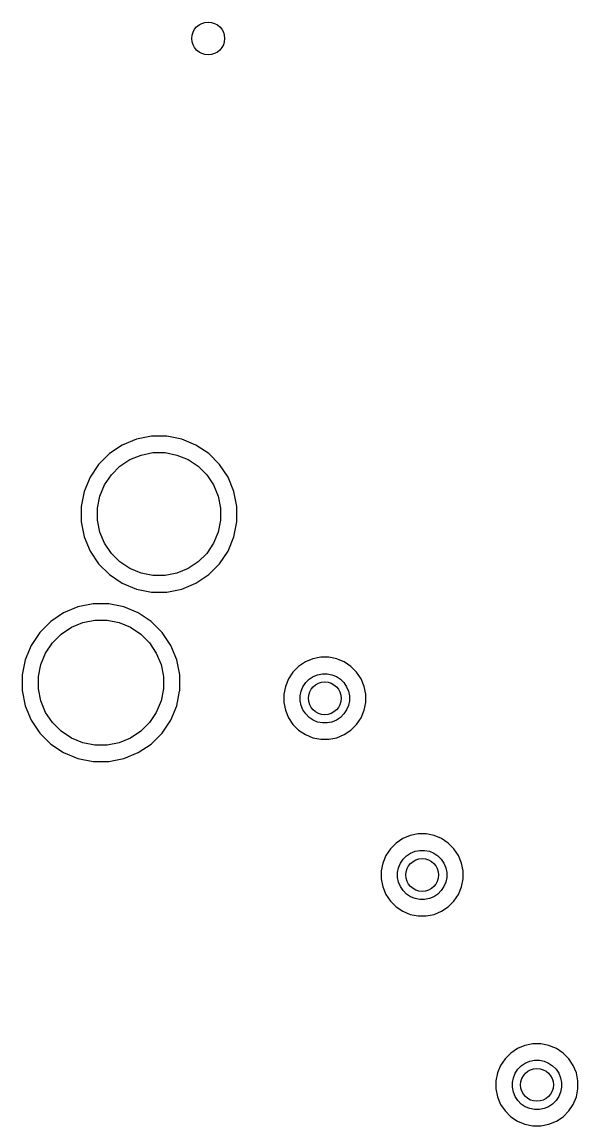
# Model space of a CAD drawing. Extents: x 76.5 to 170.2, y -170.2 to -83.1.
# Drawn here: x 143.05 to 149.83, y -116.17 to -102.71 of the extents above; entities that cross this region are included whole.
import ezdxf

# ---------------------------------------------------------------- set-up
doc = ezdxf.new("R2010")
doc.units = 0
doc.header["$MEASUREMENT"] = 0
doc.layers.add('BLACK', color=7, linetype='CONTINUOUS')

msp = doc.modelspace()

# ---------------------------------------------------------------- linework, layer by layer
at = {"layer": 'BLACK', "linetype": 'CONTINUOUS'}
for p, q in [((144.446, -107.792), (144.273, -107.864)), ((144.63, -107.756), (144.446, -107.792)), ((144.817, -107.756), (144.63, -107.756)), ((145, -107.792), (144.817, -107.756)), ((145.173, -107.864), (145, -107.792)), ((144.273, -107.864), (144.118, -107.968)), ((145.329, -107.968), (145.173, -107.864)), ((144.118, -107.968), (143.985, -108.1)), ((144.245, -108.123), (144.368, -108.041)), ((144.368, -108.041), (144.504, -107.985)), ((144.504, -107.985), (144.649, -107.956)), ((144.649, -107.956), (144.797, -107.956)), ((144.797, -107.956), (144.942, -107.985)), ((144.942, -107.985), (145.078, -108.041)), ((145.078, -108.041), (145.201, -108.123)), ((145.461, -108.1), (145.329, -107.968)), ((143.985, -108.1), (143.881, -108.256)), ((144.141, -108.228), (144.245, -108.123)), ((145.201, -108.123), (145.306, -108.228)), ((145.565, -108.256), (145.461, -108.1)), ((143.881, -108.256), (143.81, -108.429)), ((144.002, -108.487), (144.058, -108.35)), ((144.058, -108.35), (144.141, -108.228)), ((145.306, -108.228), (145.388, -108.35)), ((145.388, -108.35), (145.444, -108.487)), ((145.637, -108.429), (145.565, -108.256)), ((143.81, -108.429), (143.773, -108.612)), ((143.973, -108.632), (144.002, -108.487)), ((145.444, -108.487), (145.473, -108.632)), ((145.673, -108.612), (145.637, -108.429)), ((143.773, -108.612), (143.773, -108.799)), ((145.673, -108.799), (145.673, -108.612)), ((143.973, -108.78), (143.973, -108.632)), ((145.473, -108.632), (145.473, -108.78)), ((143.773, -108.799), (143.81, -108.983)), ((144.002, -108.924), (143.973, -108.78)), ((145.473, -108.78), (145.444, -108.924)), ((145.637, -108.983), (145.669, -108.819)), ((145.669, -108.819), (145.673, -108.799)), ((145.669, -108.819), (145.669, -108.819)), ((143.81, -108.983), (143.881, -109.156)), ((144.058, -109.061), (144.002, -108.924)), ((145.444, -108.924), (145.388, -109.061)), ((145.565, -109.156), (145.637, -108.983)), ((143.881, -109.156), (143.985, -109.311)), ((144.141, -109.184), (144.058, -109.061)), ((145.388, -109.061), (145.306, -109.184)), ((145.461, -109.311), (145.565, -109.156)), ((144.245, -109.288), (144.141, -109.184)), ((144.368, -109.37), (144.245, -109.288)), ((145.201, -109.288), (145.078, -109.37)), ((145.306, -109.184), (145.201, -109.288)), ((143.985, -109.311), (144.118, -109.444)), ((144.504, -109.427), (144.368, -109.37)), ((144.649, -109.456), (144.504, -109.427)), ((144.942, -109.427), (144.797, -109.456)), ((145.078, -109.37), (144.942, -109.427)), ((145.329, -109.444), (145.461, -109.311)), ((144.118, -109.444), (144.273, -109.548)), ((144.273, -109.548), (144.446, -109.619)), ((144.797, -109.456), (144.649, -109.456)), ((145, -109.619), (145.173, -109.548)), ((145.173, -109.548), (145.329, -109.444)), ((144.446, -109.619), (144.63, -109.656)), ((144.63, -109.656), (144.817, -109.656)), ((144.817, -109.656), (145, -109.619)), ((143.919, -109.8), (143.733, -109.837)), ((144.109, -109.8), (143.919, -109.8)), ((144.295, -109.837), (144.109, -109.8)), ((143.558, -109.909), (143.401, -110.014)), ((143.733, -109.837), (143.558, -109.909)), ((144.47, -109.909), (144.295, -109.837)), ((144.627, -110.014), (144.47, -109.909)), ((143.401, -110.014), (143.267, -110.148)), ((143.528, -110.17), (143.653, -110.086)), ((143.653, -110.086), (143.792, -110.029)), ((143.792, -110.029), (143.939, -110)), ((143.939, -110), (144.089, -110)), ((144.089, -110), (144.236, -110.029)), ((144.236, -110.029), (144.375, -110.086)), ((144.375, -110.086), (144.5, -110.17)), ((144.761, -110.148), (144.627, -110.014)), ((143.267, -110.148), (143.162, -110.306)), ((143.422, -110.276), (143.528, -110.17)), ((144.5, -110.17), (144.606, -110.276)), ((144.867, -110.306), (144.761, -110.148)), ((143.162, -110.306), (143.089, -110.481)), ((143.339, -110.401), (143.422, -110.276)), ((144.606, -110.276), (144.689, -110.401)), ((144.939, -110.481), (144.867, -110.306)), ((143.089, -110.481), (143.052, -110.667)), ((143.281, -110.539), (143.339, -110.401)), ((144.689, -110.401), (144.747, -110.539)), ((144.976, -110.667), (144.939, -110.481)), ((146.599, -110.471), (146.508, -110.509)), ((146.695, -110.452), (146.599, -110.471)), ((146.794, -110.452), (146.695, -110.452)), ((146.89, -110.471), (146.794, -110.452)), ((146.928, -110.487), (146.89, -110.471)), ((146.981, -110.509), (146.928, -110.487)), ((143.252, -110.687), (143.281, -110.539)), ((144.747, -110.539), (144.776, -110.687)), ((146.356, -110.633), (146.301, -110.715)), ((146.426, -110.564), (146.356, -110.633)), ((146.508, -110.509), (146.426, -110.564)), ((147.063, -110.564), (146.981, -110.509)), ((147.133, -110.633), (147.063, -110.564)), ((147.188, -110.715), (147.133, -110.633)), ((143.052, -110.667), (143.052, -110.856)), ((143.252, -110.837), (143.252, -110.687)), ((144.776, -110.687), (144.776, -110.837)), ((144.976, -110.856), (144.976, -110.667)), ((146.301, -110.715), (146.264, -110.806)), ((146.479, -110.81), (146.512, -110.761)), ((146.512, -110.761), (146.553, -110.719)), ((146.553, -110.719), (146.602, -110.686)), ((146.602, -110.686), (146.657, -110.664)), ((146.657, -110.664), (146.715, -110.652)), ((146.715, -110.652), (146.774, -110.652)), ((146.774, -110.652), (146.832, -110.664)), ((146.832, -110.664), (146.887, -110.686)), ((146.887, -110.686), (146.936, -110.719)), ((146.936, -110.719), (146.978, -110.761)), ((146.978, -110.761), (147.01, -110.81)), ((147.225, -110.806), (147.188, -110.715)), ((143.052, -110.856), (143.089, -111.042)), ((143.281, -110.984), (143.252, -110.837)), ((144.776, -110.837), (144.747, -110.984)), ((144.939, -111.042), (144.974, -110.866)), ((144.974, -110.866), (144.976, -110.856)), ((144.974, -110.866), (144.974, -110.866)), ((146.264, -110.806), (146.245, -110.903)), ((146.245, -110.903), (146.245, -111.001)), ((146.445, -110.923), (146.456, -110.865)), ((146.456, -110.865), (146.479, -110.81)), ((147.01, -110.81), (147.033, -110.865)), ((147.033, -110.865), (147.045, -110.923)), ((147.245, -110.903), (147.225, -110.806)), ((147.245, -111.001), (147.245, -110.903)), ((143.089, -111.042), (143.162, -111.217)), ((143.339, -111.123), (143.281, -110.984)), ((144.747, -110.984), (144.689, -111.123)), ((144.867, -111.217), (144.939, -111.042)), ((146.245, -111.001), (146.264, -111.098)), ((146.445, -110.982), (146.445, -110.923)), ((146.456, -111.04), (146.445, -110.982)), ((146.479, -111.094), (146.456, -111.04)), ((147.033, -111.04), (147.01, -111.094)), ((147.045, -110.982), (147.033, -111.04)), ((147.045, -110.923), (147.045, -110.982)), ((147.225, -111.098), (147.245, -111.001)), ((143.422, -111.247), (143.339, -111.123)), ((144.689, -111.123), (144.606, -111.247)), ((146.264, -111.098), (146.301, -111.189)), ((146.512, -111.143), (146.479, -111.094)), ((146.553, -111.185), (146.512, -111.143)), ((146.978, -111.143), (146.936, -111.185)), ((147.01, -111.094), (146.978, -111.143)), ((147.188, -111.189), (147.225, -111.098)), ((143.162, -111.217), (143.267, -111.375)), ((143.528, -111.354), (143.422, -111.247)), ((144.606, -111.247), (144.5, -111.354)), ((144.761, -111.375), (144.867, -111.217)), ((146.301, -111.189), (146.356, -111.271)), ((146.356, -111.271), (146.426, -111.341)), ((146.602, -111.218), (146.553, -111.185)), ((146.657, -111.241), (146.602, -111.218)), ((146.715, -111.252), (146.657, -111.241)), ((146.774, -111.252), (146.715, -111.252)), ((146.832, -111.241), (146.774, -111.252)), ((146.887, -111.218), (146.832, -111.241)), ((146.936, -111.185), (146.887, -111.218)), ((147.063, -111.341), (147.133, -111.271)), ((147.133, -111.271), (147.188, -111.189)), ((143.267, -111.375), (143.401, -111.509)), ((143.653, -111.437), (143.528, -111.354)), ((143.792, -111.494), (143.653, -111.437)), ((144.375, -111.437), (144.236, -111.494)), ((144.5, -111.354), (144.375, -111.437)), ((144.627, -111.509), (144.761, -111.375)), ((146.426, -111.341), (146.508, -111.395)), ((146.508, -111.395), (146.599, -111.433)), ((146.599, -111.433), (146.695, -111.452)), ((146.794, -111.452), (146.89, -111.433)), ((146.89, -111.433), (146.981, -111.395)), ((146.981, -111.395), (147.063, -111.341)), ((143.401, -111.509), (143.558, -111.614)), ((143.939, -111.524), (143.792, -111.494)), ((144.089, -111.524), (143.939, -111.524)), ((144.236, -111.494), (144.089, -111.524)), ((144.47, -111.614), (144.627, -111.509)), ((146.695, -111.452), (146.794, -111.452)), ((143.558, -111.614), (143.733, -111.687)), ((143.733, -111.687), (143.919, -111.724)), ((144.109, -111.724), (144.295, -111.687)), ((144.295, -111.687), (144.47, -111.614)), ((143.919, -111.724), (144.109, -111.724)), ((147.787, -112.625), (147.696, -112.663)), ((147.884, -112.606), (147.787, -112.625)), ((147.982, -112.606), (147.884, -112.606)), ((148.079, -112.625), (147.982, -112.606)), ((148.17, -112.663), (148.079, -112.625)), ((147.545, -112.787), (147.49, -112.869)), ((147.614, -112.717), (147.545, -112.787)), ((147.696, -112.663), (147.614, -112.717)), ((148.252, -112.717), (148.17, -112.663)), ((148.321, -112.787), (148.252, -112.717)), ((148.376, -112.869), (148.321, -112.787)), ((147.49, -112.869), (147.452, -112.96)), ((147.667, -112.964), (147.7, -112.914)), ((147.7, -112.914), (147.742, -112.873)), ((147.742, -112.873), (147.791, -112.84)), ((147.791, -112.84), (147.846, -112.817)), ((147.846, -112.817), (147.904, -112.806)), ((147.904, -112.806), (147.963, -112.806)), ((147.963, -112.806), (148.021, -112.817)), ((148.021, -112.817), (148.075, -112.84)), ((148.075, -112.84), (148.124, -112.873)), ((148.124, -112.873), (148.166, -112.914)), ((148.166, -112.914), (148.199, -112.964)), ((148.414, -112.96), (148.376, -112.869)), ((147.452, -112.96), (147.433, -113.056)), ((147.433, -113.056), (147.433, -113.155)), ((147.633, -113.076), (147.645, -113.018)), ((147.645, -113.018), (147.667, -112.964)), ((148.199, -112.964), (148.222, -113.018)), ((148.222, -113.018), (148.233, -113.076)), ((148.433, -113.056), (148.414, -112.96)), ((148.433, -113.155), (148.433, -113.056)), ((147.433, -113.155), (147.452, -113.252)), ((147.633, -113.135), (147.633, -113.076)), ((147.645, -113.193), (147.633, -113.135)), ((147.667, -113.248), (147.645, -113.193)), ((148.222, -113.193), (148.199, -113.248)), ((148.233, -113.135), (148.222, -113.193)), ((148.233, -113.076), (148.233, -113.135)), ((148.414, -113.252), (148.433, -113.155)), ((147.452, -113.252), (147.49, -113.343)), ((147.7, -113.297), (147.667, -113.248)), ((147.742, -113.339), (147.7, -113.297)), ((148.166, -113.297), (148.124, -113.339)), ((148.199, -113.248), (148.166, -113.297)), ((148.376, -113.343), (148.414, -113.252)), ((147.49, -113.343), (147.545, -113.424)), ((147.545, -113.424), (147.614, -113.494)), ((147.791, -113.372), (147.742, -113.339)), ((147.846, -113.394), (147.791, -113.372)), ((147.904, -113.406), (147.846, -113.394)), ((147.963, -113.406), (147.904, -113.406)), ((148.021, -113.394), (147.963, -113.406)), ((148.075, -113.372), (148.021, -113.394)), ((148.124, -113.339), (148.075, -113.372)), ((148.252, -113.494), (148.321, -113.424)), ((148.321, -113.424), (148.376, -113.343)), ((147.614, -113.494), (147.696, -113.549)), ((147.696, -113.549), (147.787, -113.586)), ((147.787, -113.586), (147.884, -113.606)), ((147.982, -113.606), (148.079, -113.586)), ((148.079, -113.586), (148.17, -113.549)), ((148.17, -113.549), (148.252, -113.494)), ((147.884, -113.606), (147.982, -113.606)), ((149.187, -115.185), (149.096, -115.223)), ((149.284, -115.166), (149.187, -115.185)), ((149.382, -115.166), (149.284, -115.166)), ((149.479, -115.185), (149.382, -115.166)), ((149.506, -115.196), (149.479, -115.185)), ((149.57, -115.223), (149.506, -115.196)), ((149.506, -115.196), (149.506, -115.196)), ((148.945, -115.347), (148.89, -115.429)), ((149.014, -115.277), (148.945, -115.347)), ((149.096, -115.223), (149.014, -115.277)), ((149.652, -115.277), (149.57, -115.223)), ((149.721, -115.347), (149.652, -115.277)), ((149.776, -115.429), (149.721, -115.347)), ((148.89, -115.429), (148.852, -115.52)), ((149.067, -115.524), (149.1, -115.474)), ((149.1, -115.474), (149.142, -115.433)), ((149.142, -115.433), (149.191, -115.4)), ((149.191, -115.4), (149.246, -115.377)), ((149.246, -115.377), (149.304, -115.366)), ((149.304, -115.366), (149.363, -115.366)), ((149.363, -115.366), (149.421, -115.377)), ((149.421, -115.377), (149.475, -115.4)), ((149.475, -115.4), (149.524, -115.433)), ((149.524, -115.433), (149.566, -115.474)), ((149.566, -115.474), (149.599, -115.524)), ((149.814, -115.52), (149.776, -115.429)), ((148.852, -115.52), (148.833, -115.616)), ((148.833, -115.616), (148.833, -115.715)), ((149.033, -115.636), (149.045, -115.578)), ((149.045, -115.578), (149.067, -115.524)), ((149.599, -115.524), (149.622, -115.578)), ((149.622, -115.578), (149.633, -115.636)), ((149.833, -115.616), (149.814, -115.52)), ((149.833, -115.715), (149.833, -115.616)), ((148.833, -115.715), (148.852, -115.812)), ((149.033, -115.695), (149.033, -115.636)), ((149.045, -115.753), (149.033, -115.695)), ((149.067, -115.808), (149.045, -115.753)), ((149.622, -115.753), (149.599, -115.808)), ((149.633, -115.695), (149.622, -115.753)), ((149.633, -115.636), (149.633, -115.695)), ((149.814, -115.812), (149.833, -115.715)), ((148.852, -115.812), (148.89, -115.903)), ((149.1, -115.857), (149.067, -115.808)), ((149.142, -115.899), (149.1, -115.857)), ((149.566, -115.857), (149.524, -115.899)), ((149.599, -115.808), (149.566, -115.857)), ((149.776, -115.903), (149.814, -115.812)), ((148.89, -115.903), (148.945, -115.984)), ((148.945, -115.984), (149.014, -116.054)), ((149.191, -115.932), (149.142, -115.899)), ((149.246, -115.954), (149.191, -115.932)), ((149.304, -115.966), (149.246, -115.954)), ((149.363, -115.966), (149.304, -115.966)), ((149.421, -115.954), (149.363, -115.966)), ((149.475, -115.932), (149.421, -115.954)), ((149.524, -115.899), (149.475, -115.932)), ((149.652, -116.054), (149.721, -115.984)), ((149.721, -115.984), (149.776, -115.903)), ((149.014, -116.054), (149.096, -116.109)), ((149.096, -116.109), (149.187, -116.146)), ((149.187, -116.146), (149.284, -116.166)), ((149.382, -116.166), (149.479, -116.146)), ((149.479, -116.146), (149.57, -116.109)), ((149.57, -116.109), (149.652, -116.054)), ((149.284, -116.166), (149.382, -116.166))]:
    msp.add_line(p, q, dxfattribs=at)
at = {"layer": 'BLACK'}
for centre in [(145.323, -102.906), (146.745, -110.952), (147.933, -113.106), (149.333, -115.666)]:
    msp.add_circle(centre, 0.2, dxfattribs=at)

doc.saveas('drawing.dxf')
